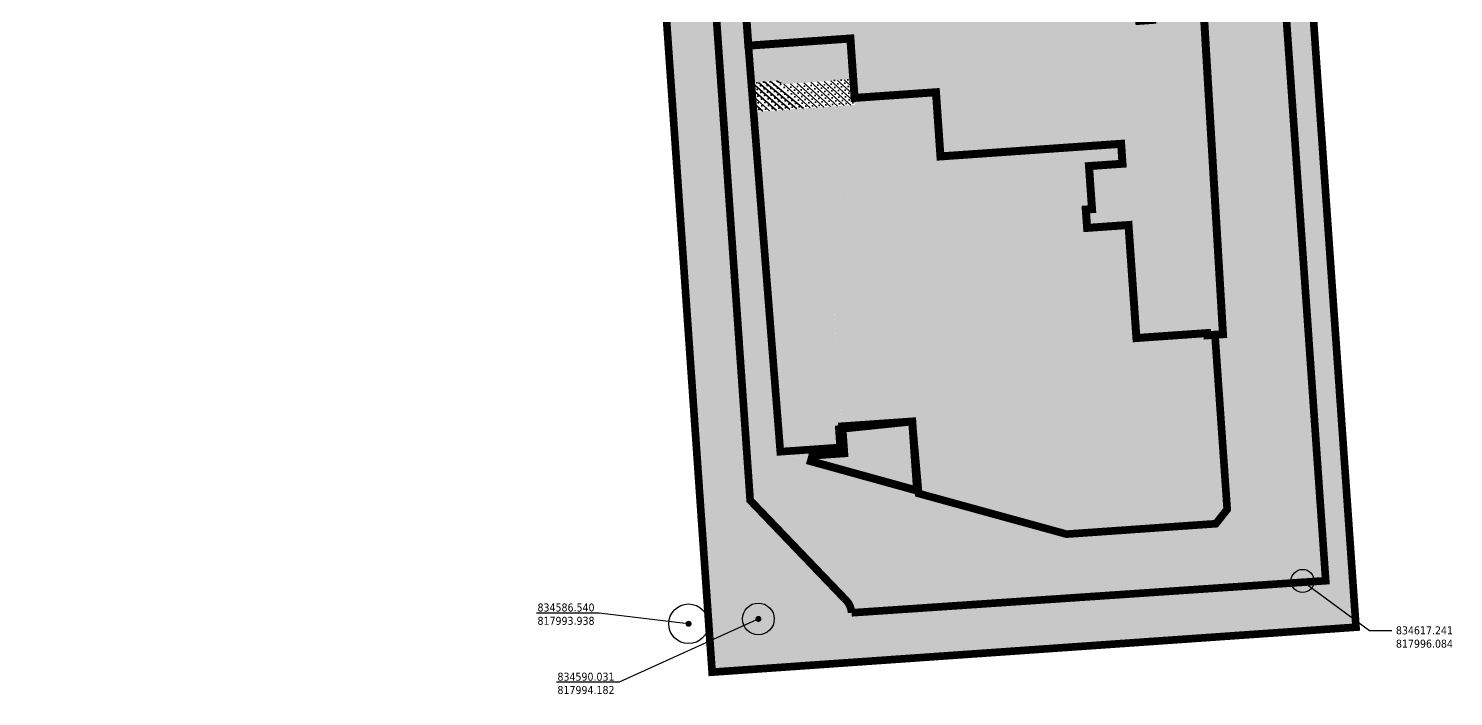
# Model space of a CAD drawing. Header units: millimetres. Extents: x 306 to 836129804, y -168137 to 818603917.
# Drawn here: x 834851036 to 834922283, y 817627476 to 817660908 of the extents above; entities that cross this region are included whole.
import ezdxf
from ezdxf import colors
from ezdxf.entities.mleader import LeaderData, LeaderLine
from ezdxf.math import Vec2, Vec3

# ---------------------------------------------------------------- set-up
doc = ezdxf.new("R2010")
doc.units = ezdxf.units.MM
doc.header["$LTSCALE"] = 3
doc.linetypes.add('DIVIDE', pattern=[1.25, 0.5, -0.25, 0, -0.25, 0, -0.25])
doc.layers.get('Defpoints').update_dxf_attribs({"color": 32})
for name, color, linetype in [('_ANCILIARY', 40, 'Continuous'), ('_ANCILIARY HATCH', 1, 'Continuous'), ('_DEV LINE', 96, 'DIVIDE'), ('_SUBLEASE', 241, 'Continuous'), ('_SUBLEASE LINE', 10, 'DIVIDE')]:
    doc.layers.add(name, color=color, linetype=linetype)
doc.layers.add('Hatch (CARR)', color=252, linetype='Continuous', lineweight=35)
doc.layers.add('Hatch (LTC&CB)', color=252, linetype='Continuous', lineweight=35)
doc.styles.get("Standard").update_dxf_attribs({"font": 'tahoma.ttf'})

# ---------------------------------------------------------------- blocks, each defined once
blk = doc.blocks.new('_Dot')
at = {"color": 0, "linetype": 'ByBlock', "lineweight": -2}
blk.add_line((-0.5, 0), (-1, 0), dxfattribs=at)
at = {"color": 0, "linetype": 'ByBlock', "const_width": 0.5}
blk.add_lwpolyline([(-0.25, 0, 1), (0.25, 0, 1)], format="xyb", close=True, dxfattribs=at)
blk = doc.blocks.new('coordination')
at = {"layer": 'Defpoints'}
for centre, radius in [((835146690.5148246, 818008509.1606183), 1115.306428670883), ((835115989.5148246, 818006354.1606183), 683.4913932085037), ((835119480.5148246, 818006599.1606183), 683.4913932085037), ((835151059.5148246, 817946021.1606183), 578.3344269990921), ((835120358.5148246, 817943875.1606183), 993.3625984191895), ((835123849.5148246, 817944119.1606183), 793.1142997741699)]:
    blk.add_circle(centre, radius, dxfattribs=at)
ml = blk.add_multileader_mtext('Standard', dxfattribs=at)
ml.set_content('834612.872\\P818058.572', color=256)
ml.set_leader_properties()
ml.set_arrow_properties(name='DOT')
ml.build(insert=Vec2(0, 0))
ml.multileader.update_dxf_attribs({"text_right_attachment_type": 6, "dogleg_length": 0.36, "arrow_head_size": 300, "scale": 100})
ctx = ml.context
ctx.base_point, ctx.scale, ctx.char_height, ctx.arrow_head_size, ctx.landing_gap_size, ctx.plane_origin = Vec3(835151888.056297, 818012922.6337947, 0.1231964928010711), 100, 400, 300, 200, Vec3(835162637.922312, 818012184.49326, 0.1231964928010711)
ctx.right_attachment = 6
notes = []
notes.append((ctx, [(1, (1, 1, 0), (835150305.8005503, 818012922.6337947, 0.1231964928010711), (1, 0), 1582.255746603012, [(0, [(835146690.5148245, 818008509.1606183, 0.1231964928010711)], 0, [])])]))
ctx.mtext.insert, ctx.mtext.flow_direction = Vec3(835152088.056297, 818013127.200618, 0.1231964928010711), 5
ml = blk.add_multileader_mtext('Standard', dxfattribs=at)
ml.set_content('834585.662\\P818056.662', color=256)
ml.set_leader_properties()
ml.set_arrow_properties(name='DOT')
ml.build(insert=Vec2(0, 0))
ml.multileader.update_dxf_attribs({"text_right_attachment_type": 6, "dogleg_length": 0.36, "arrow_head_size": 300, "scale": 100})
ctx = ml.context
ctx.base_point, ctx.scale, ctx.char_height, ctx.arrow_head_size, ctx.landing_gap_size, ctx.plane_origin = Vec3(835108196.3688327, 818008037.9551549), 100, 400, 300, 200, Vec3(835119480.5772566, 818007757.9551549)
ctx.right_attachment, ctx.text_align_type = 6, 2
notes.append((ctx, [(0, (1, 1, 0), (835112232.3688327, 818007757.9551549), (-1, 0), 36, [(0, [(835119480.5117424, 818006599.2047004)], 0, [])])]))
ctx.mtext.insert, ctx.mtext.alignment, ctx.mtext.flow_direction = Vec3(835111996.3688327, 818008237.9551549), 3, 5
ml = blk.add_multileader_mtext('Standard', dxfattribs=at)
ml.set_content('834582.171\\P818056.417', color=256)
ml.set_leader_properties()
ml.set_arrow_properties(name='DOT')
ml.build(insert=Vec2(0, 0))
ml.multileader.update_dxf_attribs({"text_right_attachment_type": 6, "dogleg_length": 0.36, "arrow_head_size": 300, "scale": 100})
ctx = ml.context
ctx.base_point, ctx.scale, ctx.char_height, ctx.arrow_head_size, ctx.landing_gap_size, ctx.plane_origin = Vec3(835104971.9730674, 818006634.1606183), 100, 400, 300, 200, Vec3(835115989.5148246, 818006354.1606183)
ctx.right_attachment, ctx.text_align_type = 6, 2
notes.append((ctx, [(0, (1, 1, 0), (835108741.3064008, 818006354.1606183), (-1, 0), 36, [(0, [(835115989.5148246, 818006354.1606183)], 0, [])])]))
ctx.mtext.insert, ctx.mtext.alignment, ctx.mtext.flow_direction = Vec3(835108001.7917377, 818006838.7274417), 3, 5
ml = blk.add_multileader_mtext('Standard', dxfattribs=at)
ml.set_content('834576001.8\\P818046085.3', color=256)
ml.set_leader_properties()
ml.set_arrow_properties(name='DOT')
ml.build(insert=Vec2(0, 0))
ml.multileader.update_dxf_attribs({"text_right_attachment_type": 6, "dogleg_length": 0.36, "arrow_head_size": 300, "scale": 100})
ctx = ml.context
ctx.base_point, ctx.scale, ctx.char_height, ctx.arrow_head_size, ctx.landing_gap_size, ctx.plane_origin = Vec3(835101738.5803859, 817997713.4776974), 100, 400, 300, 200, Vec3(835109819.4560956, 817997433.4776974)
ctx.right_attachment, ctx.text_align_type = 6, 2
notes.append((ctx, [(0, (1, 1, 0), (835105907.9137193, 817997433.4776974), (-1, 0), 36, [(0, [(835109819.4560941, 817996021.8960652)], 0, [])])]))
ctx.mtext.insert, ctx.mtext.alignment, ctx.mtext.flow_direction = Vec3(835105671.9137193, 817997913.4776974), 3, 5
ml = blk.add_multileader_mtext('Standard', dxfattribs=at)
ml.set_content('834617.241\\P817996.084', color=256)
ml.set_leader_properties()
ml.set_arrow_properties(name='DOT')
ml.build(insert=Vec2(0, 0))
ml.multileader.update_dxf_attribs({"text_right_attachment_type": 6, "dogleg_length": 0.36, "arrow_head_size": 300, "scale": 100})
ctx = ml.context
ctx.base_point, ctx.scale, ctx.char_height, ctx.arrow_head_size, ctx.landing_gap_size, ctx.plane_origin = Vec3(835155524.082761, 817943542.7126758, 1.667736390767576), 100, 400, 300, 200, Vec3(835167006.9264361, 817949680.8606384, 1.667736390767576)
ctx.right_attachment = 6
notes.append((ctx, [(1, (1, 1, 0), (835154400.7594808, 817943542.7126758, 1.667736390767576), (1, 0), 1123.323280215263, [(0, [(835151059.5189486, 817946005.5279967, 1.667736390767576)], 0, [])])]))
ctx.mtext.insert, ctx.mtext.flow_direction = Vec3(835155724.082761, 817943747.2794992, 1.667736390767576), 5
ml = blk.add_multileader_mtext('Standard', dxfattribs=at)
ml.set_content('834586.540\\P817993.938', color=256)
ml.set_leader_properties()
ml.set_arrow_properties(name='DOT')
ml.build(insert=Vec2(0, 0))
ml.multileader.update_dxf_attribs({"text_right_attachment_type": 6, "dogleg_length": 0.36, "arrow_head_size": 300, "scale": 100})
ctx = ml.context
ctx.base_point, ctx.scale, ctx.char_height, ctx.arrow_head_size, ctx.landing_gap_size, ctx.plane_origin = Vec3(835111921.7812867, 817944691.6675727), 100, 400, 300, 200, Vec3(835120358.514826, 817945286.7422504)
ctx.right_attachment, ctx.text_align_type = 6, 2
notes.append((ctx, [(0, (1, 1, 0), (835115891.1146201, 817944411.6675727), (-1, 0), 36, [(0, [(835120358.5148246, 817943875.1606183)], 0, [])])]))
ctx.mtext.insert, ctx.mtext.alignment, ctx.mtext.flow_direction = Vec3(835115655.1146201, 817944891.6675727), 3, 5
ml = blk.add_multileader_mtext('Standard', dxfattribs=at)
ml.set_content('834590.031\\P817994.182', color=256)
ml.set_leader_properties()
ml.set_arrow_properties(name='DOT')
ml.build(insert=Vec2(0, 0))
ml.multileader.update_dxf_attribs({"text_right_attachment_type": 6, "dogleg_length": 0.36, "arrow_head_size": 300, "scale": 100})
ctx = ml.context
ctx.base_point, ctx.scale, ctx.char_height, ctx.arrow_head_size, ctx.landing_gap_size, ctx.plane_origin = Vec3(835113120.5176933, 817941228.9410584), 100, 400, 300, 200, Vec3(835120358.514826, 817940073.8663807)
ctx.right_attachment, ctx.text_align_type = 6, 2
notes.append((ctx, [(0, (1, 1, 0), (835116889.8510267, 817940948.9410584), (-1, 0), 36, [(0, [(835123849.3316188, 817944119.1687238)], 0, [])])]))
ctx.mtext.insert, ctx.mtext.alignment, ctx.mtext.flow_direction = Vec3(835116653.8510267, 817941428.9410584), 3, 5
for ctx, leaders in notes:
    for number, flags, end, landing, length, lines in leaders:
        leader = LeaderData()
        leader.index, (leader.has_last_leader_line, leader.has_dogleg_vector, leader.attachment_direction) = number, flags
        leader.last_leader_point, leader.dogleg_vector, leader.dogleg_length = Vec3(end), Vec3(landing), length
        for number, points, colour, breaks in lines:
            line = LeaderLine()
            line.index, line.vertices, line.color, line.breaks = number, Vec3.list(points), colors.encode_raw_color(colour), breaks
            leader.lines.append(line)
        ctx.leaders.append(leader)

msp = doc.modelspace()

# ---------------------------------------------------------------- hatches: boundary and pattern name
at = {"layer": '_ANCILIARY'}
h = msp.add_hatch(color=256, dxfattribs=at)
h.dxf.hatch_style = 1
edge = h.paths.add_edge_path(flags=16)
edge.add_line((834887197.7631071, 817637372.0299201), (834883187.0083847, 817693475.4965625))
edge.add_line((834883187.0083847, 817693475.4965625), (834910018.330907, 817695409.2075472))
edge.add_arc((834909997.4142938, 817693726.3490313), 1682.988499398205, 9.065634198906878, 89.28789500709968, ccw=False)
edge.add_line((834911659.3797286, 817693991.5304465), (834915900.6117307, 817633341.4678353))
edge.add_line((834915900.6117307, 817633341.4678353), (834892268.1874372, 817631760.8690792))
edge.add_line((834892268.1874372, 817631760.8690792), (834891827.2248411, 817632381.320478))
edge.add_line((834891827.2248411, 817632381.320478), (834887197.7631071, 817637372.0299201))
edge = h.paths.add_edge_path()
edge.add_line((834917409.214253, 817630945.2504673), (834912691.1555394, 817698411.5044706))
edge.add_arc((834912686.167721, 817698411.1556621), 4.99999993841347, 4.000300533090345, 94.01408621232044)
edge.add_line((834912685.8177124, 817698416.1433963), (834880494.4626386, 817696157.6345037))
edge.add_line((834880494.4626386, 817696157.6345037), (834880479.7672787, 817696150.1859246))
edge.add_line((834880479.7672787, 817696150.1859246), (834885196.6851755, 817628693.6380765))
edge.add_line((834885196.6851755, 817628693.6380765), (834885211.3039517, 817628694.6317027))
edge.add_line((834885211.3039517, 817628694.6317027), (834917404.5750813, 817630939.9138293))
edge.add_arc((834917404.2264346, 817630944.901659), 4.999999953192322, 273.9984422827354, 364.0002978076708)
at = {"layer": '_ANCILIARY HATCH'}
h = msp.add_hatch(dxfattribs=at)
h.set_pattern_fill('CORK', color=256, scale=100, angle=94)
h.set_pattern_definition([(94, (297499.5319157839, -362823.5144456625), (-316.7265859574942, -22.14768041375979), []), (229, (297646.8213685751, -362654.0773124695), (677.7488254891351, -589.1580655682294), [449.013, -449.013]), (229, (297641.2844485044, -362574.8956660032), (677.7488254891351, -589.1580655682294), [449.013, -449.013]), (229, (297635.7475283146, -362495.714019537), (677.7488254891351, -589.1580655682294), [449.013, -449.013])])
edge = h.paths.add_edge_path(flags=16)
edge.add_line((834887117.6587238, 817637295.2570758), (834883187.0083847, 817693475.4965625))
edge.add_line((834883187.0083847, 817693475.4965625), (834910018.330907, 817695409.2075472))
edge.add_arc((834909993.7604346, 817693722.1194636), 1687.266994290148, 9.187916494844217, 89.16561271439042, ccw=False)
edge.add_line((834911659.3797286, 817693991.5304465), (834915900.6117307, 817633341.4678353))
edge.add_line((834915900.6117307, 817633341.4678353), (834892188.083054, 817631684.0962349))
edge.add_line((834892188.083054, 817631684.0962349), (834887117.6587238, 817637295.2570758))
edge = h.paths.add_edge_path()
edge.add_line((834917409.214253, 817630945.2504673), (834912691.1555394, 817698411.5044706))
edge.add_arc((834912686.167721, 817698411.1556621), 4.99999993841347, 4.000300533090345, 94.01408621232044)
edge.add_line((834912685.8177124, 817698416.1433963), (834880495.8714622, 817696151.2190502))
edge.add_line((834880495.8714622, 817696151.2190502), (834885212.7893591, 817628694.6712021))
edge.add_line((834885212.7893591, 817628694.6712021), (834885211.3039517, 817628694.6317028))
edge.add_line((834885211.3039517, 817628694.6317028), (834917404.5750813, 817630939.9138293))
edge.add_arc((834917404.2264346, 817630944.901659), 4.999999953192322, 273.9984422827354, 364.0002978076708)
at = {"layer": '_SUBLEASE'}
h = msp.add_hatch(color=256, dxfattribs=at)
h.dxf.hatch_style = 1
h.paths.add_polyline_path([(834887192.7869265, 817680742.3761833), (834894783.5372407, 817681273.173153), (834894928.6307065, 817679198.2399286), (834896484.8306247, 817679307.0600276), (834896339.7371593, 817681381.9932522), (834908376.7744153, 817682223.7048929), (834910239.969829, 817655578.7691102), (834910037.9631104, 817655564.6434243), (834910747.7083507, 817645730.1965313), (834910348.6827332, 817645702.293942), (834910968.1140535, 817636844.0133214), (834910402.4167404, 817636123.813788), (834902936.2484008, 817635601.7284386), (834888956.0822526, 817639571.3228438), (834888457.7661232, 817639536.4771854), (834885784.8026478, 817677786.960922), (834886182.0659773, 817677814.7402802), (834886032.0895588, 817679959.5029883)], flags=16)
edge = h.paths.add_edge_path()
edge.add_line((834910018.330907, 817695409.2075472), (834883187.0083847, 817693475.4965625))
edge.add_line((834883187.0083847, 817693475.4965625), (834883351.6694031, 817691076.5559224))
edge.add_line((834883351.6694031, 817691076.5559224), (834885095.8860734, 817691198.5809878))
edge.add_line((834885095.8860734, 817691198.5809878), (834885283.7435527, 817688480.48901))
edge.add_line((834885283.7435527, 817688480.48901), (834886381.7139275, 817687593.396006))
edge.add_line((834886381.7139275, 817687593.396006), (834888783.1614819, 817687763.0106349))
edge.add_line((834888783.1614819, 817687763.0106349), (834888885.4795355, 817686306.6003162))
edge.add_line((834888885.4795355, 817686306.6003162), (834883717.0107291, 817685943.4968283))
edge.add_line((834883717.0107291, 817685943.4968283), (834887117.4502846, 817637295.4745603))
edge.add_line((834887117.4502846, 817637295.4745603), (834891827.2248411, 817632381.320478))
edge.add_arc((834891143.6460965, 817631586.0718999), 1048.665914894733, 4.359033616742693, 49.31834762612152, ccw=False)
edge.add_line((834892189.2785894, 817631665.7769247), (834915893.4346381, 817633270.4810175))
edge.add_line((834915893.4346381, 817633270.4810175), (834911654.6452364, 817693923.9511193))
edge.add_arc((834909984.0327716, 817693736.1420778), 1681.135997938929, 6.414219273366466, 39.08175964229023)
edge.add_arc((834909945.3814099, 817693689.5302128), 1740.564568945128, 39.47070107931597, 56.48409459555293)
edge.add_arc((834910009.0845698, 817693731.232911), 1670.891654129035, 57.51576362157587, 75.62838895347025)
edge.add_arc((834909883.6736443, 817693075.2002387), 2337.888511972735, 76.64176481061624, 86.6980610502742)
h = msp.add_hatch(color=256, dxfattribs=at)
h.dxf.hatch_style = 1
edge = h.paths.add_edge_path()
edge.add_line((834909776.1562737, 817663245.0083222), (834907104.0251571, 817663058.2058645))
edge.add_line((834907104.0251571, 817663058.2058645), (834907207.8764133, 817661456.5728567))
edge.add_line((834907207.8764133, 817661456.5728567), (834906544.4911823, 817661410.1967593))
edge.add_line((834906544.4911823, 817661410.1967593), (834906455.576373, 817662682.0859665))
edge.add_line((834906455.576373, 817662682.0859665), (834906420.6658049, 817662679.6458321))
edge.add_line((834906420.6658049, 817662679.6458321), (834906397.1941774, 817663015.3976592))
edge.add_line((834906397.1941774, 817663015.3976592), (834903456.8702556, 817662809.8464679))
edge.add_arc((834903719.3830032, 817664280.0170146), 1493.423710561276, 200.9306244672186, 259.8759971067117, ccw=False)
edge.add_line((834902324.5048497, 817663746.5103925), (834901735.2748978, 817672200.8862582))
edge.add_line((834901735.2748978, 817672200.8862582), (834890311.2022698, 817671402.2697772))
edge.add_line((834890311.2022698, 817671402.2697772), (834890305.9786236, 817671476.9713979))
edge.add_line((834890305.9786236, 817671476.9713979), (834887674.3636504, 817671292.9692371))
edge.add_line((834887674.3636504, 817671292.9692371), (834887776.870643, 817669826.5156956))
edge.add_line((834887776.870643, 817669826.5156956), (834886350.3521509, 817669726.7911134))
edge.add_line((834886350.3521509, 817669726.7911134), (834886488.5746858, 817667749.608821))
edge.add_line((834886488.5746858, 817667749.608821), (834889650.8569369, 817667970.6766025))
edge.add_line((834889650.8569369, 817667970.6766025), (834889530.908488, 817669686.4890546))
edge.add_line((834889530.908488, 817669686.4890546), (834895541.2398959, 817670106.6573131))
edge.add_line((834895541.2398959, 817670106.6573131), (834895563.2071992, 817669792.4242191))
edge.add_line((834895563.2071992, 817669792.4242191), (834898555.9033359, 817670001.6366311))
edge.add_line((834898555.9033359, 817670001.6366311), (834898911.7573166, 817664911.2607147))
edge.add_line((834898911.7573166, 817664911.2607147), (834896218.3307935, 817664722.969545))
edge.add_line((834896218.3307935, 817664722.969545), (834895999.3365953, 817667855.6234043))
edge.add_line((834895999.3365953, 817667855.6234043), (834894453.1102607, 817667747.5303245))
edge.add_line((834894453.1102607, 817667747.5303245), (834894499.6235113, 817667082.1777036))
edge.add_line((834894499.6235113, 817667082.1777036), (834892930.3668467, 817666443.154232))
edge.add_line((834892930.3668467, 817666443.154232), (834893092.1873045, 817664128.3960063))
edge.add_line((834893092.1873045, 817664128.3960063), (834886772.6106296, 817663686.6091318))
edge.add_line((834886772.6106296, 817663686.6091318), (834887018.4346793, 817660170.1499103))
edge.add_line((834887018.4346793, 817660170.1499103), (834892120.9815896, 817660526.8568416))
edge.add_line((834892120.9815896, 817660526.8568416), (834892337.3125317, 817657432.3664285))
edge.add_line((834892337.3125317, 817657432.3664285), (834896407.3792773, 817657716.8953073))
edge.add_line((834896407.3792773, 817657716.8953073), (834896623.4058065, 817654626.692657))
edge.add_line((834896623.4058065, 817654626.692657), (834905656.3603123, 817655258.1654508))
edge.add_line((834905656.3603123, 817655258.1654508), (834905734.6259079, 817654138.6422024))
edge.add_line((834905734.6259079, 817654138.6422024), (834904058.716072, 817654021.4832519))
edge.add_line((834904058.716072, 817654021.4832519), (834904209.3490082, 817651866.7420322))
edge.add_line((834904209.3490082, 817651866.7420322), (834903900.1037401, 817651845.1234163))
edge.add_line((834903900.1037401, 817651845.1234163), (834903953.7455238, 817651049.2503531))
edge.add_line((834903953.7455238, 817651049.2503531), (834906023.6936835, 817651193.955605))
edge.add_line((834906023.6936835, 817651193.955605), (834906420.9162955, 817645461.402412))
edge.add_line((834906420.9162955, 817645461.402412), (834909971.9422287, 817645663.5081812))
edge.add_line((834909971.9422287, 817645663.5081812), (834909959.6322329, 817645675.0963291))
edge.add_line((834909959.6322329, 817645675.0963291), (834910737.7332282, 817645729.491555))
edge.add_line((834910737.7332282, 817645729.491555), (834910750.0432237, 817645717.9034088))
edge.add_line((834910750.0432237, 817645717.9034088), (834911140.7201947, 817645745.214726))
edge.add_arc((834910335.9252161, 817645998.2930365), 843.6489725294792, 342.5435631119236, 349.7956384195019)
edge.add_arc((834910445.1594871, 817645947.199851), 727.7486098908785, 352.2317403736234, 366.8761048618235)
edge.add_arc((834910562.1239281, 817645970.6334457), 608.8903601341134, 6.004554219385847, 28.60188991799377)
edge.add_line((834911096.7096837, 817646262.1219372), (834911028.825313, 817646392.1650002))
edge.add_arc((834912233.0334958, 817647019.1637201), 1357.661497703098, 200.4237383563012, 207.5047771825013, ccw=False)
edge.add_arc((834911712.1211306, 817646820.0108172), 800.0132620788127, 192.7921651409867, 200.0759642545483, ccw=False)
edge.add_arc((834911521.6657624, 817646775.9718447), 604.5346672259233, 184.1582686081767, 192.7185989492371, ccw=False)
edge.add_arc((834911605.615314, 817646771.9693996), 688.046831531172, 167.3280696645827, 183.3189091670368, ccw=False)
edge.add_arc((834912146.3248122, 817646660.8899766), 1239.995386219592, 161.2936243296611, 167.801262987902, ccw=False)
edge.add_line((834910971.8326842, 817647058.5793015), (834911022.326809, 817647201.2942538))
edge.add_arc((834910231.3203894, 817647494.6412022), 843.6489720660753, 339.6525599081269, 349.7956383232488)
edge.add_arc((834910340.5546595, 817647443.5480161), 727.7486102076747, 352.2317403296644, 366.8761048211811)
edge.add_arc((834910457.5191004, 817647466.9816102), 608.8903605022493, 6.004554227021456, 28.60188992695081)
edge.add_line((834910992.1048563, 817647758.4701018), (834910924.2204857, 817647888.5131648))
edge.add_arc((834912128.4286693, 817648515.5118858), 1357.661498938727, 200.4237383799735, 207.5047772063978, ccw=False)
edge.add_arc((834911607.5163106, 817648316.3589842), 800.0132698391099, 192.7921651986243, 200.0759642332239, ccw=False)
edge.add_arc((834911417.467502, 817648272.3959373), 604.9479750647595, 184.1626481206189, 192.7171360388891, ccw=False)
edge.add_arc((834911501.008188, 817648268.3174039), 688.0468310482331, 167.3280696558721, 183.3189091594253, ccw=False)
edge.add_arc((834912041.7176864, 817648157.237982), 1239.995385759853, 161.2936243748498, 167.801263034029, ccw=False)
edge.add_line((834910867.2255585, 817648554.9273058), (834910917.7196834, 817648697.6422582))
edge.add_arc((834910126.7132633, 817648990.9892079), 843.648972969114, 339.652559835888, 349.795638252175)
edge.add_arc((834910235.9475341, 817648939.896019), 727.7486099982041, 352.2317404505545, 366.8761049363664)
edge.add_arc((834910352.911975, 817648963.3296146), 608.8903601341134, 6.004554219385847, 28.60188991799377)
edge.add_line((834910887.4977306, 817649254.818106), (834910819.61336, 817649384.8611692))
edge.add_arc((834912023.8215419, 817650011.8598891), 1357.661496857215, 200.4237383750604, 207.5047772010882, ccw=False)
edge.add_arc((834911502.9091843, 817649812.7069885), 800.0132691673142, 192.7921652182921, 200.0759642508079, ccw=False)
edge.add_arc((834911312.5351399, 817649768.6832024), 604.6173461234094, 184.1591451650786, 192.7183061693741, ccw=False)
edge.add_arc((834911396.4029107, 817649764.6655352), 688.0468410950132, 167.3280697419436, 183.3189090114727, ccw=False)
edge.add_arc((834911937.1123993, 817649653.5861136), 1239.995386194402, 161.2936243348783, 167.8012629932858, ccw=False)
edge.add_line((834910762.6202713, 817650051.2754383), (834910813.1143961, 817650193.9903905))
edge.add_arc((834910022.107975, 817650487.3373398), 843.6489736974783, 339.652559888772, 349.7956383020548)
edge.add_arc((834910131.3422472, 817650436.2441516), 727.7486094237407, 352.2317404349123, 366.8761049326667)
edge.add_arc((834910248.3066876, 817650459.6777478), 608.8903600592923, 6.004554152450487, 28.60188984816248)
edge.add_line((834910782.8924434, 817650751.1662385), (834910715.0080727, 817650881.2093016))
edge.add_arc((834911919.2162546, 817651508.2080226), 1357.661497352697, 200.4237384157362, 207.5047772412482, ccw=False)
edge.add_arc((834911398.3038988, 817651309.0551201), 800.0132707132465, 192.7921651233313, 200.0759641558043, ccw=False)
edge.add_arc((834911208.0924472, 817651265.0617008), 604.7826366083508, 184.1608969962174, 192.717721097461, ccw=False)
edge.add_arc((834911291.7966946, 817651261.0136038), 688.0468316225755, 167.3280696258422, 183.318909126821, ccw=False)
edge.add_arc((834911832.5061928, 817651149.9341813), 1239.995386219592, 161.2936243296611, 167.801262987902, ccw=False)
edge.add_line((834910658.0140648, 817651547.6235062), (834910708.5081898, 817651690.3384583))
edge.add_arc((834909917.5017688, 817651983.6854061), 843.6489730883013, 339.6525599770468, 349.7956383933673)
edge.add_arc((834910026.7360405, 817651932.5922198), 727.7486097244238, 352.2317404002525, 366.8761048920244)
edge.add_arc((834910143.7004809, 817651956.0258154), 608.8903603213432, 6.004554172415416, 28.60188987233808)
edge.add_line((834910678.2862369, 817652247.5143064), (834910610.4018661, 817652377.5573694))
edge.add_arc((834911814.6100489, 817653004.5560894), 1357.661497758151, 200.4237383610158, 207.5047771869635, ccw=False)
edge.add_arc((834911293.6976912, 817652805.4031878), 800.0132696237122, 192.7921651320188, 200.0759641661426, ccw=False)
edge.add_arc((834911103.4862407, 817652761.4097681), 604.7826366196608, 184.1608968602317, 192.7177210509085, ccw=False)
edge.add_arc((834911187.1904881, 817652757.3616734), 688.0468316708857, 167.3280696979934, 183.3189091961929, ccw=False)
edge.add_arc((834911727.8999848, 817652646.2822491), 1239.99538525593, 161.2936242737077, 167.801262933192, ccw=False)
edge.add_line((834910553.4078581, 817653043.9715748), (834910603.901983, 817653186.6865269))
edge.add_arc((834909812.8955612, 817653480.0334761), 843.648974368103, 339.6525599056625, 349.7956383186285)
edge.add_arc((834909922.1298343, 817653428.9402875), 727.7486092250598, 352.2317404801398, 366.8761049721854)
edge.add_arc((834910039.0942739, 817653452.3738843), 608.8903605210431, 6.00455413660088, 28.60188983653093)
edge.add_line((834910573.6800302, 817653743.8623751), (834910505.7956594, 817653873.9054381))
edge.add_arc((834911710.0038413, 817654500.904157), 1357.661496416787, 200.4237383390991, 207.5047771653904, ccw=False)
edge.add_arc((834911189.0914854, 817654301.7512574), 800.0132706637919, 192.7921651853918, 200.0759642207281, ccw=False)
edge.add_arc((834910998.7987883, 817654257.742665), 604.700044058064, 184.1600218388718, 192.7180135028258, ccw=False)
edge.add_arc((834911082.584741, 817654253.7097725), 688.0468320779086, 167.3280695936346, 183.3189090947914, ccw=False)
edge.add_arc((834911623.2942367, 817654142.6303505), 1239.995384122275, 161.2936243082969, 167.8012629669517, ccw=False)
edge.add_line((834910448.8021108, 817654540.3196751), (834910499.2962357, 817654683.0346273))
edge.add_arc((834909708.2898239, 817654976.3815727), 843.6489636529402, 339.6525599121023, 349.7956384343182)
edge.add_arc((834909817.524086, 817654925.2883897), 727.7486102076747, 352.2317403296644, 366.8761048211811)
edge.add_arc((834909934.4885356, 817654948.7219869), 608.8903515234907, 6.004554022628483, 28.60189004231165)
edge.add_line((834910469.074283, 817655240.2104753), (834910401.1899122, 817655370.2535384))
edge.add_arc((834911605.3981024, 817655997.2522627), 1357.66150629567, 200.4237384201406, 207.5047772035553, ccw=False)
edge.add_arc((834911084.4857298, 817655798.0993536), 800.0132615769717, 192.7921650179917, 200.0759641313351, ccw=False)
edge.add_arc((834910894.355512, 817655754.121107), 604.8652086336066, 190.8085340335348, 192.717428921658, ccw=False)
edge.add_arc((834910894.3555119, 817655754.1211075), 604.8652086058464, 184.1617717626962, 190.8085340800194, ccw=False)
edge.add_arc((834910977.9780846, 817655750.0578088), 688.046841024314, 167.3280698119171, 183.3189090814193, ccw=False)
edge.add_arc((834911518.6875731, 817655638.9783863), 1239.995386194402, 161.2936243348783, 167.8012629932858, ccw=False)
edge.add_line((834910344.1954451, 817656036.667711), (834910394.6895701, 817656179.3826635))
edge.add_arc((834909603.6831504, 817656472.7296126), 843.6489723147783, 339.6525598625819, 349.7956382768754)
edge.add_arc((834909712.9174317, 817656421.6364242), 727.748599013482, 352.2317403325757, 366.8761050408652)
edge.add_arc((834909829.8818614, 817656445.07002), 608.8903602401984, 6.004554207056526, 28.6018899027752)
edge.add_line((834910364.4676172, 817656736.5585113), (834910296.5832466, 817656866.6015744))
edge.add_arc((834911500.7914282, 817657493.6002953), 1357.661497086173, 200.4237384145327, 207.5047772414327, ccw=False)
edge.add_arc((834910979.8790725, 817657294.4473927), 800.0132705194397, 192.7921651085703, 200.0759641426972, ccw=False)
edge.add_arc((834910789.8302631, 817657250.4843493), 604.9479757058941, 184.1626483425558, 192.717136256675, ccw=False)
edge.add_arc((834910873.3709493, 817657246.4058129), 688.0468316087727, 177.8396560472601, 183.3189091070004, ccw=False)
edge.add_line((834910185.8131495, 817657272.3425511), (834909985.3587973, 817660135.333699))
edge.add_arc((834910580.6160002, 817660243.1803554), 604.9479637677605, 184.1626481984769, 190.2692570064112, ccw=False)
edge.add_arc((834910664.1566875, 817660239.1018224), 688.0468210721523, 167.328069499827, 183.3189092374313, ccw=False)
edge.add_arc((834911204.8661984, 817660128.0223993), 1239.99538826653, 161.2936243614597, 167.8012630196201, ccw=False)
edge.add_line((834910030.3740683, 817660525.7117242), (834910080.8681933, 817660668.4266763))
edge.add_arc((834909289.8617737, 817660961.773624), 843.6489717056014, 339.6525599508568, 349.795638368188)
edge.add_arc((834909399.0960376, 817660910.680438), 727.7486160489867, 352.2317404302908, 366.876104803394)
edge.add_arc((834909516.060485, 817660934.1140331), 608.8903598595923, 6.004554188265022, 28.60188989381816)
edge.add_line((834910050.6462405, 817661225.6025242), (834909982.7618697, 817661355.6455873))
edge.add_arc((834911186.9700525, 817661982.6443074), 1357.661497758151, 200.4237383610158, 207.5047771869635, ccw=False)
edge.add_arc((834910666.0576947, 817661783.4914048), 800.0132691843826, 192.792165069194, 200.0759641049225, ccw=False)
edge.add_arc((834910476.0088868, 817661739.528363), 604.9479762384465, 184.1626484068421, 192.7171363263135, ccw=False)
edge.add_arc((834910559.5495716, 817661735.4498255), 688.0468307550029, 167.3280695793656, 183.3189090812925, ccw=False)
edge.add_arc((834911100.2590622, 817661624.3704069), 1239.995377099834, 161.2936243555336, 167.8012630602327, ccw=False)
edge.add_line((834909925.7669426, 817662022.0597283), (834909976.2610676, 817662164.7746806))
edge.add_arc((834909185.2546474, 817662458.121629), 843.6489726249291, 339.6525599222023, 349.7956383383882)
edge.add_arc((834909294.4889185, 817662407.0284419), 727.7486095901954, 352.2317404082832, 366.8761049024659)
edge.add_arc((834909411.453359, 817662430.4620371), 608.8903602526686, 6.004554218212417, 28.60188991262374)
edge.add_line((834909946.0391147, 817662721.9505285), (834909878.1547441, 817662851.9935915))
edge.add_arc((834911082.3629279, 817663478.9923116), 1357.661498604034, 200.4237383422567, 207.5047771683766, ccw=False)
edge.add_arc((834910561.4505676, 817663279.839411), 800.0132683835528, 192.7921652398502, 200.0759642713225, ccw=False)
edge.add_arc((834910062.374198, 817663184.0970052), 292.6275596945945, 167.9858622366438, 196.1494748458402, ccw=False)
h = msp.add_hatch(color=256, dxfattribs=at)
h.dxf.hatch_style = 1
edge = h.paths.add_edge_path()
edge.add_arc((834896200.2678297, 817637684.8648753), 804.621999741005, 231.903044841609, 237.6933565101242, ccw=False)
edge.add_line((834895703.8208396, 817637051.653261), (834895577.3283428, 817637153.5618101))
edge.add_arc((834894636.0632151, 817635965.8268842), 1515.484838245507, 51.6036139870012, 55.69376127388982)
edge.add_arc((834894945.723882, 817636418.2068925), 967.2728897205607, 55.742483735387, 60.54340372801219)
edge.add_arc((834895090.7135684, 817636685.1840013), 663.5267624970181, 60.10792542565704, 74.1017191220738)
edge.add_arc((834895109.3422832, 817636719.8439478), 625.1463346799557, 74.87361055292027, 86.01279937622428)
edge.add_arc((834895086.7037874, 817636291.7292188), 1053.823486736695, 86.40342864420393, 97.42776136978583)
edge.add_line((834894950.4696252, 817637336.7096944), (834894803.2096858, 817637315.9179033))
edge.add_arc((834894309.9334872, 817640922.7086167), 3640.36545673802, 276.93691334464614, 277.78763955401035, ccw=False)
edge.add_arc((834894666.7734526, 817637989.7864364), 685.8151903492912, 265.68069688451953, 276.93691337287135, ccw=False)
edge.add_arc((834894701.5232142, 817638067.4863139), 766.4528012794382, 252.4526160358109, 263.52732642700425, ccw=False)
edge.add_arc((834894611.0982128, 817637843.1554273), 525.6264475925027, 239.78378896406622, 254.47865472799072, ccw=False)
edge.add_arc((834894754.0096074, 817638082.7808473), 804.6219975538374, 231.903044751663, 239.5773260490212, ccw=False)
edge.add_line((834894257.5626178, 817637449.5692354), (834894131.0701208, 817637551.4777846))
edge.add_arc((834893189.8049932, 817636363.7428586), 1515.484838245507, 51.6036139870012, 55.69376127388982)
edge.add_arc((834893499.465657, 817636816.1228672), 967.2728912011164, 55.74248358153061, 60.54340357430064)
edge.add_arc((834893644.4553474, 817637083.0999768), 663.5267614016354, 60.1079254662713, 74.1017191914356)
edge.add_arc((834893663.0840614, 817637117.7599236), 625.1463334669506, 74.87361054550402, 86.0127993686272)
edge.add_arc((834893640.4455668, 817636689.6451949), 1053.82348523422, 86.40342870401072, 97.42776144578572)
edge.add_line((834893504.2114034, 817637734.6256688), (834893356.9514637, 817637713.8338779))
edge.add_arc((834892863.6752651, 817641320.624591), 3640.365456383691, 276.93691334532593, 277.787639554773, ccw=False)
edge.add_arc((834893220.5152309, 817638387.7024046), 685.8151839159194, 265.68069683408453, 276.9369134081657, ccw=False)
edge.add_arc((834893255.2649916, 817638465.4022892), 766.452801791055, 252.4526160944152, 263.5273264851549, ccw=False)
edge.add_arc((834893164.8399909, 817638241.0714018), 525.6264475925027, 239.78378896406622, 254.47865472799072, ccw=False)
edge.add_arc((834893307.7513855, 817638480.6968205), 804.621996423084, 231.9030446768956, 239.5773260017382, ccw=False)
edge.add_line((834892811.3043957, 817637847.4852102), (834892684.8118988, 817637949.3937593))
edge.add_arc((834891743.5467713, 817636761.6588348), 1515.4848369569, 51.60361395414319, 55.69376124086748)
edge.add_arc((834892053.2074373, 817637214.0388402), 967.2728913726327, 55.74248374223185, 60.54340374241219)
edge.add_arc((834892198.1971252, 817637481.0159508), 663.526761874447, 60.10792547786727, 74.10171917019485)
edge.add_arc((834892216.8384292, 817637515.7801594), 625.0423993722138, 74.8722306421044, 86.01326283824466)
edge.add_arc((834892194.1876626, 817637087.5621023), 1053.82348269904, 86.40342862391164, 97.42776138541993)
edge.add_line((834892057.9535006, 817638132.5425738), (834891910.6935612, 817638111.7507828))
edge.add_arc((834891417.4173625, 817641718.5415121), 3640.365472462781, 276.9369133126451, 277.7876395220562, ccw=False)
edge.add_arc((834891774.2573279, 817638785.6193155), 685.8151898615471, 265.6806968914502, 276.9369133677964, ccw=False)
edge.add_arc((834891809.0070895, 817638863.3191942), 766.4528019766964, 252.4526160519314, 263.5273264418863, ccw=False)
edge.add_arc((834891718.5820881, 817638638.9883064), 525.6264471330554, 239.7837889491366, 254.47865471408159, ccw=False)
edge.add_arc((834891861.4934818, 817638878.6137294), 804.6219991692669, 231.9030449069694, 239.57732620516822, ccw=False)
edge.add_line((834891365.0464928, 817638245.4021149), (834891238.5539961, 817638347.3106642))
edge.add_arc((834890297.2888684, 817637159.5757382), 1515.484838245507, 51.6036139870012, 55.69376127388982)
edge.add_arc((834890606.9495324, 817637611.9557469), 967.2728910354836, 55.74248358339199, 60.54340357697661)
edge.add_arc((834890751.9392226, 817637878.9328562), 663.5267615643959, 60.10792546247703, 74.10171918435533)
edge.add_arc((834890752.039466, 817637784.6990407), 754.5735971488542, 76.06948017904051, 89.42778589667087)
edge.add_arc((834890767.8024418, 817637222.5310546), 1316.729655293195, 90.35799647647208, 97.74470628168648)
edge.add_line((834890590.3607688, 817638527.249966), (834890488.122347, 817638512.3495398))
edge.add_arc((834890318.4827452, 817639449.0151638), 951.9034014716722, 268.639886054562, 280.265569545542, ccw=False)
edge.add_arc((834890352.4730706, 817639200.3039438), 705.1978357571521, 248.5862975711893, 265.3976506690292, ccw=False)
edge.add_arc((834890281.2081162, 817638973.2985998), 468.1362847837348, 219.4461682103525, 246.5622484014562, ccw=False)
edge.add_line((834889919.7030413, 817638675.8668228), (834889823.0027276, 817638790.844599))
edge.add_arc((834887605.3332561, 817636997.8397169), 2851.828254305974, 38.95583787918709, 42.43948537741376)
edge.add_arc((834888668.0657188, 817637967.5466754), 1413.173578531814, 42.50067463201008, 47.37362287679251)
edge.add_line((834889625.0877433, 817639007.3391584), (834889579.78738, 817639046.4325912))
edge.add_arc((834888980.3067571, 817638319.767567), 942.0292323262148, 50.47821425474685, 58.73856390333897)
edge.add_arc((834887630.2322632, 817636095.9146158), 3543.610114788716, 58.73856389098933, 60.99624144671121)
edge.add_line((834889348.4118457, 817639195.1131521), (834889163.2478766, 817639293.2509233))
edge.add_arc((834891686.555947, 817643583.6507143), 4977.410369286785, 238.860305722334, 239.53898453724412, ccw=False)
edge.add_arc((834889334.1466839, 817639690.1186212), 428.4081160098203, 214.4660034267356, 238.86030555843809, ccw=False)
edge.add_line((834888980.9404196, 817639447.6751254), (834888956.0822316, 817639571.3228498))
edge.add_line((834888956.0822316, 817639571.3228498), (834890154.6583245, 817639250.690521))
edge.add_line((834890154.6583245, 817639250.690521), (834890234.3668513, 817639540.4161828))
edge.add_line((834890234.3668513, 817639540.4161828), (834891818.2052425, 817639651.1689522))
edge.add_line((834891818.2052425, 817639651.1689522), (834891724.3379676, 817640993.2713572))
edge.add_line((834891724.3379676, 817640993.2713572), (834895222.366868, 817641237.8057555))
edge.add_line((834895222.366868, 817641237.8057555), (834895484.3596035, 817637490.1429021))
edge.add_line((834895484.3596035, 817637490.1429021), (834896622.8397479, 817637199.752941))
edge.add_line((834896622.8397479, 817637199.752941), (834896576.6194497, 817637031.8816072))
edge.add_line((834896576.6194497, 817637031.8816072), (834896672.5520016, 817637005.4683353))
edge.add_line((834896672.5520016, 817637005.4683353), (834896654.3149706, 817636939.2582948))
edge.add_arc((834896540.5181334, 817636194.8766949), 753.0296716819711, 81.30823972588571, 90.67449454554685)
edge.add_arc((834896547.8512995, 817635690.1293031), 1257.829183155838, 90.73784883408189, 96.8981952026583)
edge.add_line((834896396.779012, 817636938.8532189), (834896249.5193211, 817636918.059707))
edge.add_arc((834895961.5496267, 817639022.8116709), 2124.360462404058, 275.6054227455602, 277.7907688323426, ccw=False)
edge.add_arc((834896110.7792712, 817637588.6659609), 682.5483861600228, 266.9839354019294, 274.8975167300732, ccw=False)
edge.add_arc((834896124.8518354, 817637551.9081382), 646.7795361506276, 253.6035806864944, 265.5675520925163, ccw=False)
edge.add_arc((834896075.0181239, 817637481.0980287), 565.4667216904402, 237.3851019503312, 256.4234390533944, ccw=False)
at = {"layer": 'Hatch (CARR)'}
h = msp.add_hatch(dxfattribs=at)
h.set_pattern_fill('SACNCR', color=130, scale=100, angle=94)
h.set_pattern_definition([(139, (297499.8117426634, -362823.3121027946), (-156.2240562783645, -179.7152187905476), []), (139, (297488.0661475658, -362655.3422679901), (-156.2240562783645, -179.7152187905476), [0, -238.125])])
h.paths.add_polyline_path([(834892359.9052039, 817657085.1412933), (834892272.3088245, 817658362.1839463), (834888673.0929362, 817658110.5711532), (834888660.5434705, 817658290.0860306), (834887336.7742136, 817658197.5444076), (834887361.331539, 817657846.2954612), (834887181.7697711, 817657833.7427164), (834887244.5334942, 817656935.9338754), (834887424.0952625, 817656948.4866202), (834887436.9200588, 817656740.9868771)])
at = {"layer": 'Hatch (LTC&CB)'}
h = msp.add_hatch(color=256, dxfattribs=at)
h.dxf.hatch_style = 1
h.paths.add_polyline_path([(834892120.9815894, 817660526.8568416), (834887018.434676, 817660170.1496823), (834887157.2125653, 817658184.9899527), (834888660.5435901, 817658290.0843202), (834888673.0929362, 817658110.5711532), (834892272.3088245, 817658362.1839463)])
h = msp.add_hatch(color=256, dxfattribs=at)
h.dxf.hatch_style = 1
h.paths.add_polyline_path([(834891519.5175685, 817654217.5085167), (834891758.7170916, 817650795.8592666), (834893783.7748071, 817650937.4263318), (834893934.4077431, 817648782.6851132), (834898593.0380632, 817649108.3591001), (834898666.2624072, 817648060.9154522), (834904137.9085101, 817648443.4254774), (834903900.1037365, 817651845.1234161), (834904209.3490082, 817651866.7420322), (834904058.716072, 817654021.4832515), (834905734.6259084, 817654138.6422023), (834905656.4009016, 817655257.5849997), (834896620.9831109, 817654627.1065354), (834896407.3792773, 817657716.8953073), (834892337.3125312, 817657432.3664285), (834892361.5792743, 817657085.2566369), (834887259.0323611, 817656728.5494764), (834887454.438649, 817653933.3283249)])
h = msp.add_hatch(color=256, dxfattribs=at)
h.dxf.hatch_style = 1
h.paths.add_polyline_path([(834891818.1961207, 817639651.1683143), (834891084.0954546, 817650149.2969412), (834891796.8769008, 817650199.1394753), (834891519.5175686, 817654217.5085164), (834887451.7666655, 817653932.068307), (834887596.6881127, 817651859.027554), (834887599.360096, 817651860.2875718), (834887662.1238197, 817650962.4787308), (834887668.1177506, 817650876.7380549), (834888460.9113108, 817639536.6971183), (834888982.5038865, 817639573.1704245), (834890154.6583245, 817639250.690521), (834890243.1232107, 817639541.0284871)])
h = msp.add_hatch(color=256, dxfattribs=at)
h.dxf.hatch_style = 1
h.paths.add_polyline_path([(834895002.8535664, 817648316.0996245), (834894667.7150637, 817651921.6154677), (834890775.7234523, 817651550.4703879), (834891110.861955, 817647944.9545448)])
h = msp.add_hatch(color=256, dxfattribs=at)
h.dxf.hatch_style = 1
h.paths.add_polyline_path([(834906023.6936835, 817651193.955605), (834903953.7455238, 817651049.2503531), (834904137.9085133, 817648443.425476), (834898666.2624102, 817648060.9154515), (834898593.0380664, 817649108.3590993), (834891909.3500273, 817648641.1180483), (834891808.9280702, 817650077.6121933), (834890926.0827081, 817650015.8945318), (834891011.1624222, 817648798.8647692), (834889913.8405054, 817648722.1535519), (834889828.7607914, 817649939.1833147), (834887923.4109192, 817649805.9847463), (834888044.9703096, 817648067.1284481), (834887865.4085413, 817648054.5757034), (834887928.1722647, 817647156.7668624), (834888107.7340329, 817647169.3196071), (834888150.7550725, 817646553.9216113), (834891323.0129777, 817646775.6867667), (834891434.5929302, 817645179.5821605), (834888661.3611768, 817644985.7119929), (834888793.8623699, 817643090.337773), (834888394.8362185, 817643062.4427848), (834888403.9020896, 817642932.7592853), (834888451.1818948, 817642936.0688486), (834888513.9456147, 817642038.2600075), (834888466.6658095, 817642034.9504442), (834888484.1001804, 817641785.5591003), (834891656.3580862, 817642007.3242563), (834891727.2336622, 817640993.4941337), (834897766.1220868, 817641415.6621584), (834897521.3832633, 817644915.5903931), (834906421.2348284, 817645460.6782904)])
h = msp.add_hatch(color=256, dxfattribs=at)
h.dxf.hatch_style = 1
h.paths.add_polyline_path([(834891975.9370939, 817650269.7267067), (834891950.8316045, 817650628.8502432), (834893616.7657869, 817650745.3118187), (834893641.8712763, 817650386.1882821)])
h = msp.add_hatch(color=256, dxfattribs=at)
h.dxf.hatch_style = 1
h.paths.add_polyline_path([(834888082.4934295, 817644945.0619173), (834889838.208497, 817645067.7998649), (834889726.6285448, 817646663.9044716), (834887970.9134773, 817646541.166524)])
h = msp.add_hatch(color=256, dxfattribs=at)
h.dxf.hatch_style = 1
h.paths.add_polyline_path([(834888082.7732564, 817644945.2642602), (834889838.4883239, 817645068.0022078), (834889726.9083717, 817646664.1068145), (834887971.1933042, 817646541.3688669)])
h = msp.add_hatch(color=256, dxfattribs=at)
h.dxf.hatch_style = 1
h.paths.add_polyline_path([(834895222.3298552, 817641237.8389727), (834895472.8107882, 817637655.794747), (834902936.2484121, 817635601.7284354), (834910402.4167404, 817636123.813788), (834910968.1140536, 817636844.0133214), (834910348.6827332, 817645702.2939421), (834897521.3832633, 817644915.5903931), (834897766.1181833, 817641415.7179811)])

# ---------------------------------------------------------------- linework, layer by layer
at = {"layer": '_DEV LINE', "ltscale": 2, "const_width": 382.5242621480422}
msp.add_lwpolyline([(834881077.1687553, 817687811.1204923), (834880493.3775444, 817696151.0447725), (834912691.4067938, 817698407.9116377), (834917409.214253, 817630945.2504673), (834885215.2832612, 817628694.8457011), (834881609.0798821, 817680351.4669045), (834873581.6650656, 817679791.0541829), (834873430.3388221, 817681955.6667167, 0.4108523465686792), (834872044.9674435, 817683159.9976189), (834851519.0179154, 817681735.016877), (834851240.0680423, 817685725.2783934)], format="xyb", close=True, dxfattribs=at)
at = {"layer": '_DEV LINE', "ltscale": 2, "const_width": 382.5242621480422, "flags": 128}
msp.add_lwpolyline([(834891556.0172077, 817640857.3446367), (834891617.3078115, 817639937.6419834), (834888624.6116737, 817639728.4295722), (834887026.6681328, 817660048.2019844), (834892129.2150453, 817660404.9089158), (834892337.0327048, 817657432.1640856), (834896407.0994505, 817657716.6929644), (834896631.6541046, 817654504.5324452), (834905664.6086105, 817655136.0052382), (834905734.346081, 817654138.4398595), (834904058.4362451, 817654021.2809091), (834904209.0691813, 817651866.5396893), (834903899.8239132, 817651844.9210734), (834903963.982386, 817650927.1609238), (834906033.9305457, 817651071.8661758), (834906429.3420008, 817645415.6704772), (834909971.6624019, 817645663.3058383), (834909979.3335238, 817645553.5736468), (834910356.9423809, 817645579.9714013), (834910967.8342279, 817636843.8109772), (834910402.1369147, 817636123.6114439), (834902935.9685748, 817635601.5260944), (834895540.3002199, 817637636.9411384), (834895222.0500295, 817641237.6366285)], close=True, dxfattribs=at)
at = {"layer": '_SUBLEASE LINE', "ltscale": 2, "const_width": 382.5}
msp.add_lwpolyline([(834910018.330907, 817695409.2075472), (834883187.0083847, 817693475.4965625), (834883351.6694031, 817691076.5559224), (834885095.8860734, 817691198.5809878), (834885283.7435527, 817688480.48901), (834886381.7139275, 817687593.396006), (834888783.1614819, 817687763.0106349), (834888885.4795355, 817686306.6003162), (834883717.0107291, 817685943.4968283), (834887117.4502846, 817637295.4745603), (834891827.2248411, 817632381.320478, -0.1987278237487263), (834892189.2785894, 817631665.7769247), (834915893.4346381, 817633270.4810175), (834911654.6452364, 817693923.9511193, 0.1435122845487757), (834911289.0097922, 817694795.9784894, 0.07437159996586827), (834910906.4662538, 817695140.6955863, 0.07919619054417551), (834910423.816491, 817695349.8361216, 0.04390705249317767)], format="xyb", close=True, dxfattribs=at)
at = {"layer": '_SUBLEASE LINE', "ltscale": 2, "const_width": 400, "flags": 128}
msp.add_lwpolyline([(834909712.0414464, 817663124.2926762), (834910753.5989579, 817645662.8349692), (834910749.7633969, 817645717.7010659), (834910757.4345189, 817645607.9688725), (834909979.3335236, 817645553.5736467), (834909971.6624018, 817645663.3058383), (834906429.3420008, 817645415.6704772), (834906033.9305457, 817651071.8661758), (834903963.982386, 817650927.1609238), (834903899.8239132, 817651844.9210734), (834904209.0691813, 817651866.5396893), (834904058.4362451, 817654021.2809091), (834905734.346081, 817654138.4398595), (834905664.6086105, 817655136.0052382), (834896631.6541047, 817654504.5324444), (834896407.0994505, 817657716.6929644), (834892337.0327048, 817657432.1640856), (834892129.2150431, 817660404.9089156), (834887026.6681328, 817660048.2019844), (834886768.2908024, 817663744.1814835), (834893087.8674773, 817664185.968358), (834892930.0870198, 817666442.9518892), (834894499.3436844, 817667081.9753608), (834894452.8304338, 817667747.3279816), (834895999.0567684, 817667855.4210614), (834896226.5752678, 817664600.8640131), (834898920.0017909, 817664789.1551827), (834898555.623509, 817670001.4342883), (834895562.9273723, 817669792.2218763), (834895540.9600691, 817670106.4549702), (834889530.6286612, 817669686.2867117), (834889650.57711, 817667970.4742596), (834886488.2948589, 817667749.4064782), (834886358.5831643, 817669604.8780832), (834887785.1016564, 817669704.6026654), (834887674.0838237, 817671292.7668928), (834889584.421524, 817671426.314149), (834889585.6028408, 817671409.3153937), (834901730.9613302, 817672258.3690958), (834902331.1163323, 817663673.4025048, 0.4142135621764047), (834903465.1256096, 817662687.5853518), (834906405.4495314, 817662893.1365432), (834906428.9218571, 817662557.3747327), (834906483.7879828, 817662561.2102957), (834906572.7032571, 817661289.3144376), (834907216.1329305, 817661334.2951064), (834907103.7453302, 817662941.9527746)], format="xyb", close=True, dxfattribs=at)
msp.add_lwpolyline([(834891724.069755, 817640993.0340197), (834891817.916295, 817639650.9659702), (834890234.0870256, 817639540.2138386), (834890154.3784988, 817639250.4881768), (834895463.7852321, 817637780.6621743), (834895222.0500295, 817641237.6366285), (834891724.069755, 817640993.0340197)], dxfattribs=at)

# ---------------------------------------------------------------- block references
msp.add_blockref('coordination', (-236318.7030831575, -312760.4727197886))

doc.saveas('drawing.dxf')
